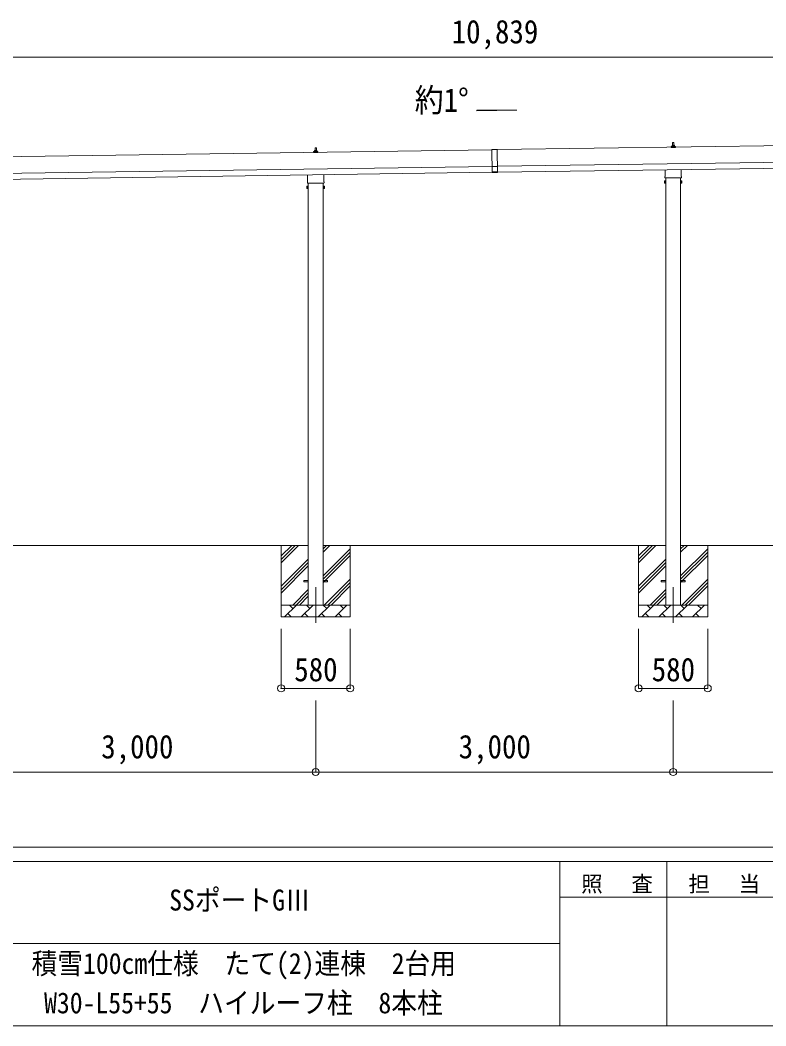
# Model space of a CAD drawing. Units: millimetres at full size, sheet at 1:60. Extents: x -16864 to 16864, y -11640 to 11640.
# Drawn here: x 874 to 7132, y -11640 to -3202 of the extents above; entities that cross this region are included whole.
import ezdxf
from ezdxf.enums import TextEntityAlignment as Align

# ---------------------------------------------------------------- set-up
doc = ezdxf.new("R2010")
doc.units = ezdxf.units.MM
doc.header["$LTSCALE"] = 60
doc.header["$PDMODE"] = 32
doc.header["$PDSIZE"] = 60
doc.linetypes.add('CHAIN1', pattern=[8, 5, -1, 1, -1])
for name, color, linetype, lineweight in [('0-1_Defpoints', 7, 'CHAIN1', 9), ('0-2_TEXT1', 4, 'Continuous', 9), ('0-3_SHAPE', 7, 'Continuous', 9), ('0-7_PARTS2', 7, 'Continuous', 9), ('0-8_TABLE1', 6, 'Continuous', 9), ('F-0', 7, 'Continuous', 9)]:
    doc.layers.add(name, color=color, linetype=linetype, lineweight=lineweight)
doc.styles.add('ＭＳ ゴシック', font='')
doc.styles.get('ＭＳ ゴシック').set_extended_font_data('MS Gothic')

msp = doc.modelspace()

# ---------------------------------------------------------------- linework, layer by layer
at = {"layer": '0-1_Defpoints'}
for p, q in [((3354.36, -7959.13), (3354.36, -8308.13)), ((6354.36, -7959.13), (6354.36, -8308.13))]:
    msp.add_line(p, q, dxfattribs=at)
at = {"layer": '0-2_TEXT1'}
for p, q in [((5042.26, -3958.3), (4706.26, -3963.1)), ((10242.05, -4211.47), (4877.1, -4288.11)), ((4832.1, -4288.76), (-532.85, -4365.4)), ((3337.18, -4303.83), (3343.9, -4302.2)), ((3344.28, -4302.01), (3365.04, -4302.01)), ((3344.66, -4301.23), (3344.66, -4297.01)), ((3345.66, -4297.01), (3363.66, -4297.01)), ((3348.66, -4297.01), (3349.39, -4273.49)), ((3350.39, -4272.51), (3358.94, -4272.51)), ((3359.94, -4273.49), (3360.66, -4297.01)), ((3364.66, -4301.23), (3364.66, -4297.01)), ((3372.15, -4303.83), (3365.43, -4302.2)), ((4832.09, -4287.76), (4877.09, -4287.11)), ((4832.09, -4287.76), (4834.84, -4480.24)), ((4877.1, -4288.11), (4832.1, -4288.76)), ((4877.09, -4287.11), (4879.83, -4479.59)), ((6336.41, -4269.66), (6336.41, -4261.94)), ((6372.91, -4269.66), (6336.41, -4269.66)), ((6336.79, -4261.16), (6372.53, -4261.16)), ((6337.18, -4260.97), (6343.9, -4259.34)), ((6344.28, -4259.16), (6365.04, -4259.16)), ((6344.66, -4258.37), (6344.66, -4254.16)), ((6345.66, -4254.16), (6363.66, -4254.16)), ((6348.66, -4254.16), (6349.39, -4230.63)), ((6350.39, -4229.66), (6358.94, -4229.66)), ((6359.94, -4230.63), (6360.66, -4254.16)), ((6364.66, -4258.37), (6364.66, -4254.16)), ((6372.15, -4260.97), (6365.43, -4259.34)), ((6372.91, -4269.66), (6372.91, -4261.94)), ((3336.41, -4312.51), (3336.41, -4304.8)), ((3372.91, -4312.51), (3336.41, -4312.51)), ((3336.79, -4304.01), (3372.53, -4304.01)), ((3372.91, -4312.51), (3372.91, -4304.8)), ((4879.1, -4428.1), (10244.05, -4351.46)), ((-530.85, -4505.38), (4834.1, -4428.74)), ((4879.11, -4429.1), (4834.12, -4429.74)), ((4879.81, -4478.09), (10244.77, -4401.45)), ((6286.06, -4513.64), (6286.06, -4458)), ((6422.66, -4456.05), (6422.66, -4513.64)), ((-530.13, -4555.38), (4834.82, -4478.74)), ((3286.06, -4556.5), (3286.06, -4500.86)), ((3422.66, -4498.91), (3422.66, -4556.5)), ((4879.76, -4474.59), (4834.77, -4475.24)), ((4879.83, -4479.59), (4834.84, -4480.24)), ((6280.36, -4551.92), (6281.11, -4550.6)), ((6280.36, -4551.92), (6280.36, -4568.92)), ((6287.36, -4555.51), (6281.11, -4555.51)), ((6284.36, -4522.42), (6284.36, -4516.92)), ((6422.29, -4525.92), (6286.42, -4525.92)), ((6291.86, -4525.92), (6291.86, -8109.13)), ((6416.86, -8109.13), (6416.86, -4525.92)), ((6421.36, -4555.51), (6427.6, -4555.51)), ((6424.36, -4516.92), (6424.36, -4522.42)), ((6428.36, -4551.92), (6427.6, -4550.6)), ((6428.36, -4551.92), (6428.36, -4568.92)), ((3280.36, -4594.77), (3281.11, -4593.46)), ((3280.36, -4594.77), (3280.36, -4611.77)), ((3280.36, -4611.77), (3281.11, -4613.09)), ((3287.36, -4598.37), (3281.11, -4598.37)), ((3287.36, -4608.18), (3281.11, -4608.18)), ((3287.36, -4613.09), (3281.11, -4613.09)), ((3284.36, -4565.27), (3284.36, -4559.77)), ((3422.29, -4568.77), (3286.42, -4568.77)), ((3289.86, -4612.47), (3287.36, -4612.47)), ((3291.86, -4568.77), (3291.86, -8109.13)), ((3416.86, -8109.13), (3416.86, -4568.77)), ((3418.86, -4612.47), (3421.36, -4612.47)), ((3421.36, -4598.37), (3427.6, -4598.37)), ((3421.36, -4608.18), (3427.6, -4608.18)), ((3421.36, -4613.09), (3427.6, -4613.09)), ((3424.36, -4559.77), (3424.36, -4565.27)), ((3428.36, -4594.77), (3427.6, -4593.46)), ((3428.36, -4611.77), (3427.6, -4613.09)), ((3428.36, -4594.77), (3428.36, -4611.77)), ((6280.36, -4568.92), (6281.11, -4570.23)), ((6287.36, -4565.32), (6281.11, -4565.32)), ((6287.36, -4570.23), (6281.11, -4570.23)), ((6289.86, -4569.62), (6287.36, -4569.62)), ((6418.86, -4569.62), (6421.36, -4569.62)), ((6421.36, -4565.32), (6427.6, -4565.32)), ((6421.36, -4570.23), (6427.6, -4570.23)), ((6428.36, -4568.92), (6427.6, -4570.23)), ((3254.36, -7904.63), (3291.86, -7904.63)), ((3254.36, -7913.63), (3254.36, -7904.63)), ((3254.36, -7904.63), (3291.86, -7904.63)), ((3254.36, -7913.63), (3254.36, -7904.63)), ((3254.36, -7913.63), (3291.86, -7913.63)), ((3254.36, -7913.63), (3291.86, -7913.63)), ((3416.86, -7904.63), (3454.36, -7904.63)), ((3416.86, -7904.63), (3454.36, -7904.63)), ((3416.86, -7913.63), (3454.36, -7913.63)), ((3416.86, -7913.63), (3454.36, -7913.63)), ((3454.36, -7913.63), (3454.36, -7904.63)), ((3454.36, -7913.63), (3454.36, -7904.63)), ((6254.36, -7904.63), (6291.86, -7904.63)), ((6254.36, -7913.63), (6254.36, -7904.63)), ((6254.36, -7904.63), (6291.86, -7904.63)), ((6254.36, -7913.63), (6254.36, -7904.63)), ((6254.36, -7913.63), (6291.86, -7913.63)), ((6254.36, -7913.63), (6291.86, -7913.63)), ((6416.86, -7904.63), (6454.36, -7904.63)), ((6416.86, -7904.63), (6454.36, -7904.63)), ((6416.86, -7913.63), (6454.36, -7913.63)), ((6416.86, -7913.63), (6454.36, -7913.63)), ((6454.36, -7913.63), (6454.36, -7904.63)), ((6454.36, -7913.63), (6454.36, -7904.63))]:
    msp.add_line(p, q, dxfattribs=at)
for points in [[(6287.36, -4570.23), (6287.36, -4550.6), (6281.11, -4550.6)], [(6287.36, -4569.62), (6287.36, -4551.22), (6289.86, -4551.22)], [(6421.36, -4569.62), (6421.36, -4551.22), (6418.86, -4551.22)], [(6421.36, -4570.23), (6421.36, -4550.6), (6427.6, -4550.6)], [(3287.36, -4613.09), (3287.36, -4593.46), (3281.11, -4593.46)], [(3287.36, -4612.47), (3287.36, -4594.07), (3289.86, -4594.07)], [(3421.36, -4612.47), (3421.36, -4594.07), (3418.86, -4594.07)], [(3421.36, -4613.09), (3421.36, -4593.46), (3427.6, -4593.46)]]:
    msp.add_lwpolyline(points, dxfattribs=at)
for points in [[(6289.86, -4570.92), (6289.86, -4549.92), (6291.86, -4549.92), (6291.86, -4570.92)], [(6418.86, -4570.92), (6418.86, -4549.92), (6416.86, -4549.92), (6416.86, -4570.92)], [(3289.86, -4613.77), (3289.86, -4592.77), (3291.86, -4592.77), (3291.86, -4613.77)], [(3418.86, -4613.77), (3418.86, -4592.77), (3416.86, -4592.77), (3416.86, -4613.77)]]:
    msp.add_lwpolyline(points, close=True, dxfattribs=at)
for centre, radius, start, end in [((3343.66, -4301.23), 1, 283.62699, 0), ((3348.75, -4297.65), 4.13, 90, 171.17633), ((3345.66, -4298.01), 1, 90, 180), ((3350.39, -4273.51), 1, 90, 178.60509), ((3358, -4297.01), 4.83, 133.60282, 180), ((3351.33, -4297.01), 4.83, 0, 46.39718), ((3358.94, -4273.51), 1, 1.39491, 90), ((3360.58, -4297.65), 4.13, 8.82367, 90), ((3363.66, -4298.01), 1, 0, 90), ((3365.66, -4301.23), 1, 180, 256.37301), ((6337.41, -4261.94), 1, 103.62699, 180), ((6343.66, -4258.37), 1, 283.62699, 0), ((6348.75, -4254.79), 4.13, 90, 171.17633), ((6345.66, -4255.16), 1, 90, 180), ((6350.39, -4230.66), 1, 90, 178.60509), ((6358, -4254.16), 4.83, 133.60282, 180), ((6351.33, -4254.16), 4.83, 0, 46.39718), ((6358.94, -4230.66), 1, 1.39491, 90), ((6360.58, -4254.79), 4.13, 8.82367, 90), ((6363.66, -4255.16), 1, 0, 90), ((6365.66, -4258.37), 1, 180, 256.37301), ((6371.91, -4261.94), 1, 0, 76.37301), ((3337.41, -4304.8), 1, 103.62699, 180), ((3371.91, -4304.8), 1, 0, 76.37301), ((3288.36, -4559.77), 4, 125.09963, 180), ((3420.36, -4559.77), 4, 0, 54.90037), ((6284.7, -4553.06), 4.34, 145.61575, 214.38425), ((6296.6, -4560.42), 16.24, 162.41205, 197.58795), ((6288.36, -4516.92), 4, 125.09963, 180), ((6288.36, -4522.42), 4, 180, 194.47751), ((6288.36, -4522.42), 4, 194.47751, 241.04498), ((6420.36, -4522.42), 4, 298.95502, 345.52249), ((6420.36, -4516.92), 4, 0, 54.90037), ((6420.36, -4522.42), 4, 345.52249, 0), ((6412.11, -4560.42), 16.24, 342.41205, 17.58795), ((6424.01, -4553.06), 4.34, 325.61575, 34.38425), ((3284.7, -4595.91), 4.34, 145.61575, 214.38425), ((3296.6, -4603.27), 16.24, 162.41205, 197.58795), ((3284.7, -4610.63), 4.34, 145.61575, 214.38425), ((3288.36, -4565.27), 4, 180, 194.47751), ((3288.36, -4565.27), 4, 194.47751, 241.04498), ((3420.36, -4565.27), 4, 298.95502, 345.52249), ((3420.36, -4565.27), 4, 345.52249, 0), ((3412.11, -4603.27), 16.24, 342.41205, 17.58795), ((3424.01, -4595.91), 4.34, 325.61575, 34.38425), ((3424.01, -4610.63), 4.34, 325.61575, 34.38425), ((6284.7, -4567.78), 4.34, 145.61575, 214.38425), ((6424.01, -4567.78), 4.34, 325.61575, 34.38425)]:
    msp.add_arc(centre, radius, start, end, dxfattribs=at)
at = {"layer": '0-3_SHAPE'}
for p, q in [((3291.86, -7609.13), (416.86, -7609.13)), ((3064.36, -7725.9), (3181.12, -7609.13)), ((3064.36, -7754.18), (3209.41, -7609.13)), ((3064.36, -7697.61), (3152.84, -7609.13)), ((3064.36, -7609.13), (3064.36, -8209.13)), ((6291.86, -7609.13), (3416.86, -7609.13)), ((3416.86, -7637.96), (3445.68, -7609.13)), ((3416.86, -7666.24), (3473.96, -7609.13)), ((3416.86, -7864.23), (3644.36, -7636.73)), ((3416.86, -7892.51), (3644.36, -7665.01)), ((3644.36, -7609.13), (3644.36, -8209.13)), ((6064.36, -7725.9), (6181.12, -7609.13)), ((6064.36, -7754.18), (6209.41, -7609.13)), ((6064.36, -7697.61), (6152.84, -7609.13)), ((6064.36, -7609.13), (6064.36, -8209.13)), ((9291.86, -7609.13), (6416.86, -7609.13)), ((6416.86, -7637.96), (6445.68, -7609.13)), ((6416.86, -7666.24), (6473.96, -7609.13)), ((6416.86, -7864.23), (6644.36, -7636.73)), ((6416.86, -7892.51), (6644.36, -7665.01)), ((6644.36, -7609.13), (6644.36, -8209.13)), ((3064.36, -7952.17), (3291.86, -7724.67)), ((3064.36, -7980.46), (3291.86, -7752.96)), ((3416.86, -7920.8), (3644.36, -7693.3)), ((6064.36, -7952.17), (6291.86, -7724.67)), ((6064.36, -7980.46), (6291.86, -7752.96)), ((6416.86, -7920.8), (6644.36, -7693.3)), ((3064.36, -8008.74), (3291.86, -7781.24)), ((6064.36, -8008.74), (6291.86, -7781.24)), ((3426.51, -8109.13), (3644.36, -7891.29)), ((3454.8, -8109.13), (3644.36, -7919.57)), ((6426.51, -8109.13), (6644.36, -7891.29)), ((6454.8, -8109.13), (6644.36, -7919.57)), ((3161.95, -8109.13), (3291.86, -7979.23)), ((3190.24, -8109.13), (3291.86, -8007.51)), ((3483.08, -8109.13), (3644.36, -7947.86)), ((6161.95, -8109.13), (6291.86, -7979.23)), ((6190.24, -8109.13), (6291.86, -8007.51)), ((6483.08, -8109.13), (6644.36, -7947.86)), ((3218.52, -8109.13), (3291.86, -8035.8)), ((6218.52, -8109.13), (6291.86, -8035.8)), ((3064.36, -8109.13), (3644.36, -8109.13)), ((3092.22, -8209.13), (3192.22, -8109.13)), ((3120.78, -8180.58), (3149.33, -8209.13)), ((3163.67, -8137.68), (3135.12, -8109.13)), ((3233.64, -8209.13), (3333.64, -8109.13)), ((3262.2, -8180.58), (3290.75, -8209.13)), ((3305.09, -8137.68), (3276.54, -8109.13)), ((3375.07, -8209.13), (3475.07, -8109.13)), ((3403.62, -8180.58), (3432.17, -8209.13)), ((3446.51, -8137.68), (3417.96, -8109.13)), ((3516.49, -8209.13), (3616.49, -8109.13)), ((3545.04, -8180.58), (3573.59, -8209.13)), ((3587.93, -8137.68), (3559.38, -8109.13)), ((6064.36, -8109.13), (6644.36, -8109.13)), ((6092.22, -8209.13), (6192.22, -8109.13)), ((6120.78, -8180.58), (6149.33, -8209.13)), ((6163.67, -8137.68), (6135.12, -8109.13)), ((6233.64, -8209.13), (6333.64, -8109.13)), ((6262.2, -8180.58), (6290.75, -8209.13)), ((6305.09, -8137.68), (6276.54, -8109.13)), ((6375.07, -8209.13), (6475.07, -8109.13)), ((6403.62, -8180.58), (6432.17, -8209.13)), ((6446.51, -8137.68), (6417.96, -8109.13)), ((6516.49, -8209.13), (6616.49, -8109.13)), ((6545.04, -8180.58), (6573.59, -8209.13)), ((6587.93, -8137.68), (6559.38, -8109.13)), ((3644.36, -8209.13), (3064.36, -8209.13)), ((6644.36, -8209.13), (6064.36, -8209.13))]:
    msp.add_line(p, q, dxfattribs=at)
at = {"layer": '0-7_PARTS2', "color": 4}
for p, q in [((4706.26, -3963.1), (4706.26, -3958.3)), ((4706.26, -3958.3), (5042.26, -3958.3))]:
    msp.add_line(p, q, dxfattribs=at)
at = {"layer": '0-8_TABLE1'}
for p, q in [((10275.06, -3511.49), (-563.86, -3511.49)), ((3064.36, -8808.13), (3064.36, -8308.13)), ((3644.36, -8808.13), (3644.36, -8308.13)), ((6064.36, -8808.13), (6064.36, -8308.13)), ((6644.36, -8808.13), (6644.36, -8308.13)), ((3064.36, -8808.13), (3644.36, -8808.13)), ((6064.36, -8808.13), (6644.36, -8808.13)), ((3354.36, -9510.13), (3354.36, -8910.13)), ((6354.36, -9510.13), (6354.36, -8910.13)), ((3354.36, -9510.13), (354.36, -9510.13)), ((6354.36, -9510.13), (3354.36, -9510.13)), ((9354.36, -9510.13), (6354.36, -9510.13))]:
    msp.add_line(p, q, dxfattribs=at)
for p in [(3064.36, -8808.13), (3644.36, -8808.13), (6064.36, -8808.13), (6644.36, -8808.13), (3354.36, -9510.13), (6354.36, -9510.13)]:
    msp.add_point(p, dxfattribs=at)
at = {"layer": 'F-0', "color": 5, "lineweight": 5}
for p, q in [((-16864.12, -10140), (16015.88, -10140)), ((-16864.12, -10260), (10682.37, -10260)), ((5402.37, -10260), (5402.37, -11640)), ((6302.37, -10260), (6302.37, -11640)), ((5402.37, -10560), (9002.37, -10560)), ((-6897.63, -10950), (5402.37, -10950)), ((-16864.12, -11640), (16015.88, -11640))]:
    msp.add_line(p, q, dxfattribs=at)

# ---------------------------------------------------------------- texts
at = {"layer": '0-7_PARTS2', "style": 'ＭＳ ゴシック', "width": 0.9}
msp.add_text('約1°', height=197.9, dxfattribs=at).set_placement((4185.18, -4030.85), align=Align.BOTTOM_LEFT)
at = {"layer": '0-8_TABLE1', "color": 7, "style": 'ＭＳ ゴシック', "width": 0.9}
for s, p in [('10,839', (4495.6, -3456.49)), ('580', (3174.36, -8808.13)), ('580', (6174.36, -8808.13)), ('3,000', (1554.36, -9455.13)), ('3,000', (4554.36, -9455.13))]:
    msp.add_text(s, height=197.9, dxfattribs=at).set_placement(p, align=Align.BOTTOM_LEFT)
at = {"layer": 'F-0', "style": 'ＭＳ ゴシック', "width": 0.9}
for s, p in [('SSポートGⅢ', (2124.87, -10725)), ('積雪100cm仕様\u3000たて(2)連棟\u30002台用', (969.87, -11256.91)), ('W30-L55+55\u3000ハイルーフ柱\u30008本柱', (1074.87, -11587.74))]:
    msp.add_text(s, height=176, dxfattribs=at).set_placement(p, align=Align.BOTTOM_LEFT)
at = {"layer": 'F-0', "char_height": 132, "attachment_point": 7, "style": 'ＭＳ ゴシック'}
for s, insert in [('\\T1.17;照\u3000査', (5582.37, -10530)), ('\\T1.17;担\u3000当', (6482.37, -10530))]:
    msp.add_mtext(s, dxfattribs=dict(at, insert=insert))

doc.saveas('drawing.dxf')
